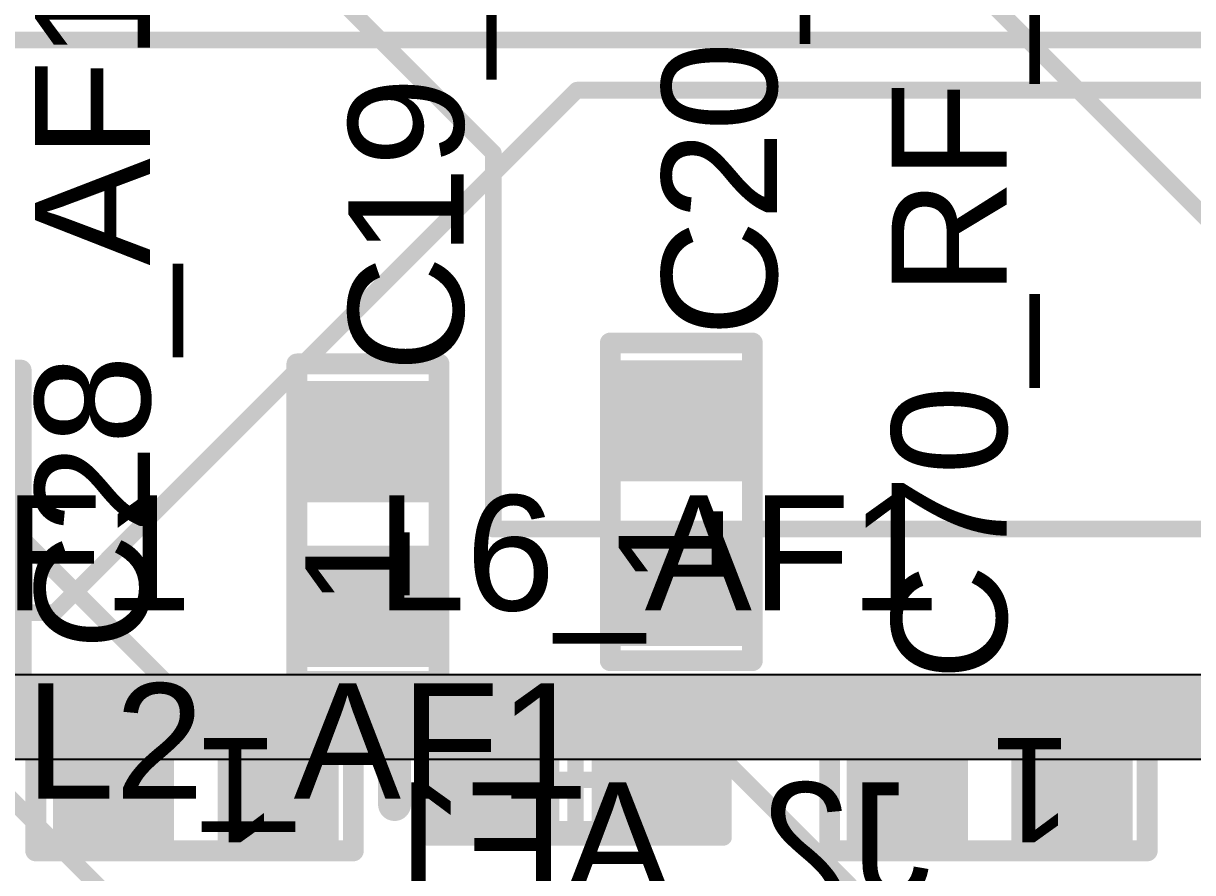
# Model space of a CAD drawing. Header units: inches. Extents: x -1.3 to 11.9, y -6.8 to 4.2.
# Drawn here: x 0.4275 to 0.7074, y 2.5128 to 2.716 of the extents above; entities that cross this region are included whole.
import ezdxf

# ---------------------------------------------------------------- set-up
doc = ezdxf.new("R2010")
doc.units = ezdxf.units.IN
doc.header["$MEASUREMENT"] = 0
for name, color, linetype in [('05_SIG2', 156, 'Continuous'), ('07_SIG3', 216, 'Continuous'), ('10_PWR2', 136, 'Continuous'), ('ASSY_DWG_INFO', 56, 'Continuous'), ('Bottom Overlay', 54, 'Continuous'), ('FAB', 56, 'Continuous'), ('Mechanical 13', 56, 'Continuous'), ('POT_INFO', 56, 'Continuous'), ('TOP', 1, 'Continuous'), ('Top Overlay', 2, 'Continuous'), ('Top Paste', 8, 'Continuous'), ('Top Solder', 216, 'Continuous')]:
    doc.layers.add(name, color=color, linetype=linetype)
doc.styles.add('Arial', font='', dxfattribs={"height": 0.2})
doc.styles.get('Arial').set_extended_font_data('Arial')

# ---------------------------------------------------------------- blocks, each defined once
blk = doc.blocks.new('C0402_170')
at = {"layer": 'TOP'}
for points in [[(-0.031, -0.0125), (-0.031, 0.0125), (-0.006, 0.0125), (-0.006, -0.0125)], [(0.0084, -0.0125), (0.0084, 0.0125), (0.0334, 0.0125), (0.0334, -0.0125)]]:
    blk.add_hatch(color=1, dxfattribs=at).paths.add_polyline_path(points)
at = {"layer": 'Top Paste'}
for points in [[(-0.031, -0.0125), (-0.031, 0.0125), (-0.006, 0.0125), (-0.006, -0.0125)], [(0.0084, -0.0125), (0.0084, 0.0125), (0.0334, 0.0125), (0.0334, -0.0125)]]:
    blk.add_hatch(color=8, dxfattribs=at).paths.add_polyline_path(points)
at = {"layer": 'Top Solder'}
for points in [[(-0.033, -0.0145), (-0.033, 0.0145), (-0.004, 0.0145), (-0.004, -0.0145)], [(0.0064, -0.0145), (0.0064, 0.0145), (0.0354, 0.0145), (0.0354, -0.0145)]]:
    blk.add_hatch(color=216, dxfattribs=at).paths.add_polyline_path(points)
at = {"layer": 'ASSY_DWG_INFO'}
for points in [[(-0.0365, 0.017, 0.005, 0.005, 0), (-0.0365, -0.017, 0.005, 0.005, 0)], [(0.0395, 0.017, 0.005, 0.005, 0), (-0.0365, 0.017, 0.005, 0.005, 0)], [(0.0395, 0.017, 0.005, 0.005, 0), (0.0395, -0.017, 0.005, 0.005, 0)], [(0.0395, -0.017, 0.005, 0.005, 0), (-0.0365, -0.017, 0.005, 0.005, 0)]]:
    blk.add_lwpolyline(points, format="xyseb", dxfattribs=at)
for points in [[(-0.03775, 0.017, 0.0025, 0.0025, 1), (-0.03525, 0.017, 0.0025, 0.0025, 1)], [(-0.03775, 0.017, 0.0025, 0.0025, 1), (-0.03525, 0.017, 0.0025, 0.0025, 1)], [(0.03825, 0.017, 0.0025, 0.0025, 1), (0.04075, 0.017, 0.0025, 0.0025, 1)], [(0.03825, 0.017, 0.0025, 0.0025, 1), (0.04075, 0.017, 0.0025, 0.0025, 1)], [(-0.03775, -0.017, 0.0025, 0.0025, 1), (-0.03525, -0.017, 0.0025, 0.0025, 1)], [(-0.03775, -0.017, 0.0025, 0.0025, 1), (-0.03525, -0.017, 0.0025, 0.0025, 1)], [(0.03825, -0.017, 0.0025, 0.0025, 1), (0.04075, -0.017, 0.0025, 0.0025, 1)], [(0.03825, -0.017, 0.0025, 0.0025, 1), (0.04075, -0.017, 0.0025, 0.0025, 1)]]:
    blk.add_lwpolyline(points, format="xyseb", close=True, dxfattribs=at)
at = {"layer": 'Top Overlay'}
for points in [[(0.0365, 0.017, 0.005, 0.005, 0), (-0.0365, 0.017, 0.005, 0.005, 0)], [(-0.0365, 0.017, 0.005, 0.005, 0), (-0.0365, -0.017, 0.005, 0.005, 0)], [(0.0395, 0.017, 0.005, 0.005, 0), (0.0365, 0.017, 0.005, 0.005, 0)], [(0.0395, 0.017, 0.005, 0.005, 0), (0.0395, -0.017, 0.005, 0.005, 0)], [(0.0395, -0.017, 0.005, 0.005, 0), (-0.0365, -0.017, 0.005, 0.005, 0)]]:
    blk.add_lwpolyline(points, format="xyseb", dxfattribs=at)
for points in [[(-0.03775, 0.017, 0.0025, 0.0025, 1), (-0.03525, 0.017, 0.0025, 0.0025, 1)], [(-0.03775, 0.017, 0.0025, 0.0025, 1), (-0.03525, 0.017, 0.0025, 0.0025, 1)], [(0.03525, 0.017, 0.0025, 0.0025, 1), (0.03775, 0.017, 0.0025, 0.0025, 1)], [(0.03525, 0.017, 0.0025, 0.0025, 1), (0.03775, 0.017, 0.0025, 0.0025, 1)], [(0.03825, 0.017, 0.0025, 0.0025, 1), (0.04075, 0.017, 0.0025, 0.0025, 1)], [(0.03825, 0.017, 0.0025, 0.0025, 1), (0.04075, 0.017, 0.0025, 0.0025, 1)], [(-0.03775, -0.017, 0.0025, 0.0025, 1), (-0.03525, -0.017, 0.0025, 0.0025, 1)], [(-0.03775, -0.017, 0.0025, 0.0025, 1), (-0.03525, -0.017, 0.0025, 0.0025, 1)], [(0.03825, -0.017, 0.0025, 0.0025, 1), (0.04075, -0.017, 0.0025, 0.0025, 1)], [(0.03825, -0.017, 0.0025, 0.0025, 1), (0.04075, -0.017, 0.0025, 0.0025, 1)]]:
    blk.add_lwpolyline(points, format="xyseb", close=True, dxfattribs=at)
at = {"layer": 'FAB', "style": 'Arial'}
blk.add_text('1', height=0.025, dxfattribs=at).set_placement((-0.0185, -0.01))
blk = doc.blocks.new('C0402_249')
at = {"layer": 'TOP'}
for points in [[(-0.031, -0.0125), (-0.031, 0.0125), (-0.006, 0.0125), (-0.006, -0.0125)], [(0.0084, -0.0125), (0.0084, 0.0125), (0.0334, 0.0125), (0.0334, -0.0125)]]:
    blk.add_hatch(color=1, dxfattribs=at).paths.add_polyline_path(points)
at = {"layer": 'Top Paste'}
for points in [[(-0.031, -0.0125), (-0.031, 0.0125), (-0.006, 0.0125), (-0.006, -0.0125)], [(0.0084, -0.0125), (0.0084, 0.0125), (0.0334, 0.0125), (0.0334, -0.0125)]]:
    blk.add_hatch(color=8, dxfattribs=at).paths.add_polyline_path(points)
at = {"layer": 'Top Solder'}
for points in [[(-0.033, -0.0145), (-0.033, 0.0145), (-0.004, 0.0145), (-0.004, -0.0145)], [(0.0064, -0.0145), (0.0064, 0.0145), (0.0354, 0.0145), (0.0354, -0.0145)]]:
    blk.add_hatch(color=216, dxfattribs=at).paths.add_polyline_path(points)
at = {"layer": 'ASSY_DWG_INFO'}
for points in [[(-0.0365, 0.017, 0.005, 0.005, 0), (-0.0365, -0.017, 0.005, 0.005, 0)], [(0.0395, 0.017, 0.005, 0.005, 0), (-0.0365, 0.017, 0.005, 0.005, 0)], [(0.0395, 0.017, 0.005, 0.005, 0), (0.0395, -0.017, 0.005, 0.005, 0)], [(0.0395, -0.017, 0.005, 0.005, 0), (-0.0365, -0.017, 0.005, 0.005, 0)]]:
    blk.add_lwpolyline(points, format="xyseb", dxfattribs=at)
for points in [[(-0.03775, 0.017, 0.0025, 0.0025, 1), (-0.03525, 0.017, 0.0025, 0.0025, 1)], [(-0.03775, 0.017, 0.0025, 0.0025, 1), (-0.03525, 0.017, 0.0025, 0.0025, 1)], [(0.03825, 0.017, 0.0025, 0.0025, 1), (0.04075, 0.017, 0.0025, 0.0025, 1)], [(0.03825, 0.017, 0.0025, 0.0025, 1), (0.04075, 0.017, 0.0025, 0.0025, 1)], [(-0.03775, -0.017, 0.0025, 0.0025, 1), (-0.03525, -0.017, 0.0025, 0.0025, 1)], [(-0.03775, -0.017, 0.0025, 0.0025, 1), (-0.03525, -0.017, 0.0025, 0.0025, 1)], [(0.03825, -0.017, 0.0025, 0.0025, 1), (0.04075, -0.017, 0.0025, 0.0025, 1)], [(0.03825, -0.017, 0.0025, 0.0025, 1), (0.04075, -0.017, 0.0025, 0.0025, 1)]]:
    blk.add_lwpolyline(points, format="xyseb", close=True, dxfattribs=at)
at = {"layer": 'Top Overlay'}
for points in [[(0.0365, 0.017, 0.005, 0.005, 0), (-0.0365, 0.017, 0.005, 0.005, 0)], [(-0.0365, 0.017, 0.005, 0.005, 0), (-0.0365, -0.017, 0.005, 0.005, 0)], [(0.0395, 0.017, 0.005, 0.005, 0), (0.0365, 0.017, 0.005, 0.005, 0)], [(0.0395, 0.017, 0.005, 0.005, 0), (0.0395, -0.017, 0.005, 0.005, 0)], [(0.0395, -0.017, 0.005, 0.005, 0), (-0.0365, -0.017, 0.005, 0.005, 0)]]:
    blk.add_lwpolyline(points, format="xyseb", dxfattribs=at)
for points in [[(-0.03775, 0.017, 0.0025, 0.0025, 1), (-0.03525, 0.017, 0.0025, 0.0025, 1)], [(-0.03775, 0.017, 0.0025, 0.0025, 1), (-0.03525, 0.017, 0.0025, 0.0025, 1)], [(0.03525, 0.017, 0.0025, 0.0025, 1), (0.03775, 0.017, 0.0025, 0.0025, 1)], [(0.03525, 0.017, 0.0025, 0.0025, 1), (0.03775, 0.017, 0.0025, 0.0025, 1)], [(0.03825, 0.017, 0.0025, 0.0025, 1), (0.04075, 0.017, 0.0025, 0.0025, 1)], [(0.03825, 0.017, 0.0025, 0.0025, 1), (0.04075, 0.017, 0.0025, 0.0025, 1)], [(-0.03775, -0.017, 0.0025, 0.0025, 1), (-0.03525, -0.017, 0.0025, 0.0025, 1)], [(-0.03775, -0.017, 0.0025, 0.0025, 1), (-0.03525, -0.017, 0.0025, 0.0025, 1)], [(0.03825, -0.017, 0.0025, 0.0025, 1), (0.04075, -0.017, 0.0025, 0.0025, 1)], [(0.03825, -0.017, 0.0025, 0.0025, 1), (0.04075, -0.017, 0.0025, 0.0025, 1)]]:
    blk.add_lwpolyline(points, format="xyseb", close=True, dxfattribs=at)
at = {"layer": 'FAB', "style": 'Arial'}
blk.add_text('1', height=0.025, dxfattribs=at).set_placement((-0.0185, -0.01))
blk = doc.blocks.new('C0402_265')
at = {"layer": 'TOP'}
for points in [[(-0.031, -0.0125), (-0.031, 0.0125), (-0.006, 0.0125), (-0.006, -0.0125)], [(0.0084, -0.0125), (0.0084, 0.0125), (0.0334, 0.0125), (0.0334, -0.0125)]]:
    blk.add_hatch(color=1, dxfattribs=at).paths.add_polyline_path(points)
at = {"layer": 'Top Paste'}
for points in [[(-0.031, -0.0125), (-0.031, 0.0125), (-0.006, 0.0125), (-0.006, -0.0125)], [(0.0084, -0.0125), (0.0084, 0.0125), (0.0334, 0.0125), (0.0334, -0.0125)]]:
    blk.add_hatch(color=8, dxfattribs=at).paths.add_polyline_path(points)
at = {"layer": 'Top Solder'}
for points in [[(-0.033, -0.0145), (-0.033, 0.0145), (-0.004, 0.0145), (-0.004, -0.0145)], [(0.0064, -0.0145), (0.0064, 0.0145), (0.0354, 0.0145), (0.0354, -0.0145)]]:
    blk.add_hatch(color=216, dxfattribs=at).paths.add_polyline_path(points)
at = {"layer": 'ASSY_DWG_INFO'}
for points in [[(-0.0365, 0.017, 0.005, 0.005, 0), (-0.0365, -0.017, 0.005, 0.005, 0)], [(-0.0365, 0.017, 0.005, 0.005, 0), (0.0395, 0.017, 0.005, 0.005, 0)], [(0.0395, 0.017, 0.005, 0.005, 0), (0.0395, -0.017, 0.005, 0.005, 0)], [(-0.0365, -0.017, 0.005, 0.005, 0), (0.0395, -0.017, 0.005, 0.005, 0)]]:
    blk.add_lwpolyline(points, format="xyseb", dxfattribs=at)
for points in [[(-0.03775, 0.017, 0.0025, 0.0025, 1), (-0.03525, 0.017, 0.0025, 0.0025, 1)], [(-0.03775, 0.017, 0.0025, 0.0025, 1), (-0.03525, 0.017, 0.0025, 0.0025, 1)], [(0.03825, 0.017, 0.0025, 0.0025, 1), (0.04075, 0.017, 0.0025, 0.0025, 1)], [(0.03825, 0.017, 0.0025, 0.0025, 1), (0.04075, 0.017, 0.0025, 0.0025, 1)], [(-0.03775, -0.017, 0.0025, 0.0025, 1), (-0.03525, -0.017, 0.0025, 0.0025, 1)], [(-0.03775, -0.017, 0.0025, 0.0025, 1), (-0.03525, -0.017, 0.0025, 0.0025, 1)], [(0.03825, -0.017, 0.0025, 0.0025, 1), (0.04075, -0.017, 0.0025, 0.0025, 1)], [(0.03825, -0.017, 0.0025, 0.0025, 1), (0.04075, -0.017, 0.0025, 0.0025, 1)]]:
    blk.add_lwpolyline(points, format="xyseb", close=True, dxfattribs=at)
at = {"layer": 'Top Overlay'}
for points in [[(-0.0365, 0.017, 0.005, 0.005, 0), (0.0365, 0.017, 0.005, 0.005, 0)], [(-0.0365, 0.017, 0.005, 0.005, 0), (-0.0365, -0.017, 0.005, 0.005, 0)], [(0.0365, 0.017, 0.005, 0.005, 0), (0.0395, 0.017, 0.005, 0.005, 0)], [(0.0395, 0.017, 0.005, 0.005, 0), (0.0395, -0.017, 0.005, 0.005, 0)], [(-0.0365, -0.017, 0.005, 0.005, 0), (0.0395, -0.017, 0.005, 0.005, 0)]]:
    blk.add_lwpolyline(points, format="xyseb", dxfattribs=at)
for points in [[(-0.03775, 0.017, 0.0025, 0.0025, 1), (-0.03525, 0.017, 0.0025, 0.0025, 1)], [(-0.03775, 0.017, 0.0025, 0.0025, 1), (-0.03525, 0.017, 0.0025, 0.0025, 1)], [(0.03525, 0.017, 0.0025, 0.0025, 1), (0.03775, 0.017, 0.0025, 0.0025, 1)], [(0.03525, 0.017, 0.0025, 0.0025, 1), (0.03775, 0.017, 0.0025, 0.0025, 1)], [(0.03825, 0.017, 0.0025, 0.0025, 1), (0.04075, 0.017, 0.0025, 0.0025, 1)], [(0.03825, 0.017, 0.0025, 0.0025, 1), (0.04075, 0.017, 0.0025, 0.0025, 1)], [(-0.03775, -0.017, 0.0025, 0.0025, 1), (-0.03525, -0.017, 0.0025, 0.0025, 1)], [(-0.03775, -0.017, 0.0025, 0.0025, 1), (-0.03525, -0.017, 0.0025, 0.0025, 1)], [(0.03825, -0.017, 0.0025, 0.0025, 1), (0.04075, -0.017, 0.0025, 0.0025, 1)], [(0.03825, -0.017, 0.0025, 0.0025, 1), (0.04075, -0.017, 0.0025, 0.0025, 1)]]:
    blk.add_lwpolyline(points, format="xyseb", close=True, dxfattribs=at)
at = {"layer": 'FAB', "style": 'Arial'}
blk.add_text('1', height=0.025, dxfattribs=at).set_placement((-0.0185, -0.01))
blk = doc.blocks.new('C0402_267')
at = {"layer": 'TOP'}
for points in [[(-0.031, -0.0125), (-0.031, 0.0125), (-0.006, 0.0125), (-0.006, -0.0125)], [(0.0084, -0.0125), (0.0084, 0.0125), (0.0334, 0.0125), (0.0334, -0.0125)]]:
    blk.add_hatch(color=1, dxfattribs=at).paths.add_polyline_path(points)
at = {"layer": 'Top Paste'}
for points in [[(-0.031, -0.0125), (-0.031, 0.0125), (-0.006, 0.0125), (-0.006, -0.0125)], [(0.0084, -0.0125), (0.0084, 0.0125), (0.0334, 0.0125), (0.0334, -0.0125)]]:
    blk.add_hatch(color=8, dxfattribs=at).paths.add_polyline_path(points)
at = {"layer": 'Top Solder'}
for points in [[(-0.033, -0.0145), (-0.033, 0.0145), (-0.004, 0.0145), (-0.004, -0.0145)], [(0.0064, -0.0145), (0.0064, 0.0145), (0.0354, 0.0145), (0.0354, -0.0145)]]:
    blk.add_hatch(color=216, dxfattribs=at).paths.add_polyline_path(points)
at = {"layer": 'ASSY_DWG_INFO'}
for points in [[(-0.0365, 0.017, 0.005, 0.005, 0), (-0.0365, -0.017, 0.005, 0.005, 0)], [(-0.0365, 0.017, 0.005, 0.005, 0), (0.0395, 0.017, 0.005, 0.005, 0)], [(0.0395, 0.017, 0.005, 0.005, 0), (0.0395, -0.017, 0.005, 0.005, 0)], [(-0.0365, -0.017, 0.005, 0.005, 0), (0.0395, -0.017, 0.005, 0.005, 0)]]:
    blk.add_lwpolyline(points, format="xyseb", dxfattribs=at)
for points in [[(-0.03775, 0.017, 0.0025, 0.0025, 1), (-0.03525, 0.017, 0.0025, 0.0025, 1)], [(-0.03775, 0.017, 0.0025, 0.0025, 1), (-0.03525, 0.017, 0.0025, 0.0025, 1)], [(0.03825, 0.017, 0.0025, 0.0025, 1), (0.04075, 0.017, 0.0025, 0.0025, 1)], [(0.03825, 0.017, 0.0025, 0.0025, 1), (0.04075, 0.017, 0.0025, 0.0025, 1)], [(-0.03775, -0.017, 0.0025, 0.0025, 1), (-0.03525, -0.017, 0.0025, 0.0025, 1)], [(-0.03775, -0.017, 0.0025, 0.0025, 1), (-0.03525, -0.017, 0.0025, 0.0025, 1)], [(0.03825, -0.017, 0.0025, 0.0025, 1), (0.04075, -0.017, 0.0025, 0.0025, 1)], [(0.03825, -0.017, 0.0025, 0.0025, 1), (0.04075, -0.017, 0.0025, 0.0025, 1)]]:
    blk.add_lwpolyline(points, format="xyseb", close=True, dxfattribs=at)
at = {"layer": 'Top Overlay'}
for points in [[(-0.0365, 0.017, 0.005, 0.005, 0), (0.0365, 0.017, 0.005, 0.005, 0)], [(-0.0365, 0.017, 0.005, 0.005, 0), (-0.0365, -0.017, 0.005, 0.005, 0)], [(0.0365, 0.017, 0.005, 0.005, 0), (0.0395, 0.017, 0.005, 0.005, 0)], [(0.0395, 0.017, 0.005, 0.005, 0), (0.0395, -0.017, 0.005, 0.005, 0)], [(-0.0365, -0.017, 0.005, 0.005, 0), (0.0395, -0.017, 0.005, 0.005, 0)]]:
    blk.add_lwpolyline(points, format="xyseb", dxfattribs=at)
for points in [[(-0.03775, 0.017, 0.0025, 0.0025, 1), (-0.03525, 0.017, 0.0025, 0.0025, 1)], [(-0.03775, 0.017, 0.0025, 0.0025, 1), (-0.03525, 0.017, 0.0025, 0.0025, 1)], [(0.03525, 0.017, 0.0025, 0.0025, 1), (0.03775, 0.017, 0.0025, 0.0025, 1)], [(0.03525, 0.017, 0.0025, 0.0025, 1), (0.03775, 0.017, 0.0025, 0.0025, 1)], [(0.03825, 0.017, 0.0025, 0.0025, 1), (0.04075, 0.017, 0.0025, 0.0025, 1)], [(0.03825, 0.017, 0.0025, 0.0025, 1), (0.04075, 0.017, 0.0025, 0.0025, 1)], [(-0.03775, -0.017, 0.0025, 0.0025, 1), (-0.03525, -0.017, 0.0025, 0.0025, 1)], [(-0.03775, -0.017, 0.0025, 0.0025, 1), (-0.03525, -0.017, 0.0025, 0.0025, 1)], [(0.03825, -0.017, 0.0025, 0.0025, 1), (0.04075, -0.017, 0.0025, 0.0025, 1)], [(0.03825, -0.017, 0.0025, 0.0025, 1), (0.04075, -0.017, 0.0025, 0.0025, 1)]]:
    blk.add_lwpolyline(points, format="xyseb", close=True, dxfattribs=at)
at = {"layer": 'FAB', "style": 'Arial'}
blk.add_text('1', height=0.025, dxfattribs=at).set_placement((-0.0185, -0.01))
blk = doc.blocks.new('C0402_269')
at = {"layer": 'TOP'}
for points in [[(-0.031, -0.0125), (-0.031, 0.0125), (-0.006, 0.0125), (-0.006, -0.0125)], [(0.0084, -0.0125), (0.0084, 0.0125), (0.0334, 0.0125), (0.0334, -0.0125)]]:
    blk.add_hatch(color=1, dxfattribs=at).paths.add_polyline_path(points)
at = {"layer": 'Top Paste'}
for points in [[(-0.031, -0.0125), (-0.031, 0.0125), (-0.006, 0.0125), (-0.006, -0.0125)], [(0.0084, -0.0125), (0.0084, 0.0125), (0.0334, 0.0125), (0.0334, -0.0125)]]:
    blk.add_hatch(color=8, dxfattribs=at).paths.add_polyline_path(points)
at = {"layer": 'Top Solder'}
for points in [[(-0.033, -0.0145), (-0.033, 0.0145), (-0.004, 0.0145), (-0.004, -0.0145)], [(0.0064, -0.0145), (0.0064, 0.0145), (0.0354, 0.0145), (0.0354, -0.0145)]]:
    blk.add_hatch(color=216, dxfattribs=at).paths.add_polyline_path(points)
at = {"layer": 'ASSY_DWG_INFO'}
for points in [[(-0.0365, 0.017, 0.005, 0.005, 0), (-0.0365, -0.017, 0.005, 0.005, 0)], [(-0.0365, 0.017, 0.005, 0.005, 0), (0.0395, 0.017, 0.005, 0.005, 0)], [(0.0395, 0.017, 0.005, 0.005, 0), (0.0395, -0.017, 0.005, 0.005, 0)], [(-0.0365, -0.017, 0.005, 0.005, 0), (0.0395, -0.017, 0.005, 0.005, 0)]]:
    blk.add_lwpolyline(points, format="xyseb", dxfattribs=at)
for points in [[(-0.03775, 0.017, 0.0025, 0.0025, 1), (-0.03525, 0.017, 0.0025, 0.0025, 1)], [(-0.03775, 0.017, 0.0025, 0.0025, 1), (-0.03525, 0.017, 0.0025, 0.0025, 1)], [(0.03825, 0.017, 0.0025, 0.0025, 1), (0.04075, 0.017, 0.0025, 0.0025, 1)], [(0.03825, 0.017, 0.0025, 0.0025, 1), (0.04075, 0.017, 0.0025, 0.0025, 1)], [(-0.03775, -0.017, 0.0025, 0.0025, 1), (-0.03525, -0.017, 0.0025, 0.0025, 1)], [(-0.03775, -0.017, 0.0025, 0.0025, 1), (-0.03525, -0.017, 0.0025, 0.0025, 1)], [(0.03825, -0.017, 0.0025, 0.0025, 1), (0.04075, -0.017, 0.0025, 0.0025, 1)], [(0.03825, -0.017, 0.0025, 0.0025, 1), (0.04075, -0.017, 0.0025, 0.0025, 1)]]:
    blk.add_lwpolyline(points, format="xyseb", close=True, dxfattribs=at)
at = {"layer": 'Top Overlay'}
for points in [[(-0.0365, 0.017, 0.005, 0.005, 0), (0.0365, 0.017, 0.005, 0.005, 0)], [(-0.0365, 0.017, 0.005, 0.005, 0), (-0.0365, -0.017, 0.005, 0.005, 0)], [(0.0365, 0.017, 0.005, 0.005, 0), (0.0395, 0.017, 0.005, 0.005, 0)], [(0.0395, 0.017, 0.005, 0.005, 0), (0.0395, -0.017, 0.005, 0.005, 0)], [(-0.0365, -0.017, 0.005, 0.005, 0), (0.0395, -0.017, 0.005, 0.005, 0)]]:
    blk.add_lwpolyline(points, format="xyseb", dxfattribs=at)
for points in [[(-0.03775, 0.017, 0.0025, 0.0025, 1), (-0.03525, 0.017, 0.0025, 0.0025, 1)], [(-0.03775, 0.017, 0.0025, 0.0025, 1), (-0.03525, 0.017, 0.0025, 0.0025, 1)], [(0.03525, 0.017, 0.0025, 0.0025, 1), (0.03775, 0.017, 0.0025, 0.0025, 1)], [(0.03525, 0.017, 0.0025, 0.0025, 1), (0.03775, 0.017, 0.0025, 0.0025, 1)], [(0.03825, 0.017, 0.0025, 0.0025, 1), (0.04075, 0.017, 0.0025, 0.0025, 1)], [(0.03825, 0.017, 0.0025, 0.0025, 1), (0.04075, 0.017, 0.0025, 0.0025, 1)], [(-0.03775, -0.017, 0.0025, 0.0025, 1), (-0.03525, -0.017, 0.0025, 0.0025, 1)], [(-0.03775, -0.017, 0.0025, 0.0025, 1), (-0.03525, -0.017, 0.0025, 0.0025, 1)], [(0.03825, -0.017, 0.0025, 0.0025, 1), (0.04075, -0.017, 0.0025, 0.0025, 1)], [(0.03825, -0.017, 0.0025, 0.0025, 1), (0.04075, -0.017, 0.0025, 0.0025, 1)]]:
    blk.add_lwpolyline(points, format="xyseb", close=True, dxfattribs=at)
at = {"layer": 'FAB', "style": 'Arial'}
blk.add_text('1', height=0.025, dxfattribs=at).set_placement((-0.0185, -0.01))
blk = doc.blocks.new('0402_A_375')
at = {"layer": 'TOP'}
for points in [[(-0.0315, -0.00984), (-0.0315, 0.00984), (-0.00787, 0.00984), (-0.00787, -0.00984)], [(0.00787, -0.00984), (0.00787, 0.00984), (0.0315, 0.00984), (0.0315, -0.00984)]]:
    blk.add_hatch(color=1, dxfattribs=at).paths.add_polyline_path(points)
at = {"layer": 'Top Paste'}
for points in [[(-0.0315, -0.00984), (-0.0315, 0.00984), (-0.00787, 0.00984), (-0.00787, -0.00984)], [(0.00787, -0.00984), (0.00787, 0.00984), (0.0315, 0.00984), (0.0315, -0.00984)]]:
    blk.add_hatch(color=8, dxfattribs=at).paths.add_polyline_path(points)
at = {"layer": 'Top Solder'}
for points in [[(-0.0355, -0.01384), (-0.0355, 0.01384), (-0.00387, 0.01384), (-0.00387, -0.01384)], [(0.00387, -0.01384), (0.00387, 0.01384), (0.0355, 0.01384), (0.0355, -0.01384)]]:
    blk.add_hatch(color=216, dxfattribs=at).paths.add_polyline_path(points)
at = {"layer": 'Mechanical 13'}
for points in [[(-0.02165, 0.01181, 0.00394, 0.00394, 0), (0.02165, 0.01181, 0.00394, 0.00394, 0)], [(-0.02165, -0.01181, 0.00394, 0.00394, 0), (-0.02165, 0.01181, 0.00394, 0.00394, 0)], [(0.02165, -0.01181, 0.00394, 0.00394, 0), (0.02165, 0.01181, 0.00394, 0.00394, 0)], [(-0.02165, -0.01181, 0.00394, 0.00394, 0), (0.02165, -0.01181, 0.00394, 0.00394, 0)]]:
    blk.add_lwpolyline(points, format="xyseb", dxfattribs=at)
for points in [[(-0.02264, 0.01181, 0.00197, 0.00197, 1), (-0.02067, 0.01181, 0.00197, 0.00197, 1)], [(-0.02264, 0.01181, 0.00197, 0.00197, 1), (-0.02067, 0.01181, 0.00197, 0.00197, 1)], [(0.02067, 0.01181, 0.00197, 0.00197, 1), (0.02264, 0.01181, 0.00197, 0.00197, 1)], [(0.02067, 0.01181, 0.00197, 0.00197, 1), (0.02264, 0.01181, 0.00197, 0.00197, 1)], [(-0.02264, -0.01181, 0.00197, 0.00197, 1), (-0.02067, -0.01181, 0.00197, 0.00197, 1)], [(-0.02264, -0.01181, 0.00197, 0.00197, 1), (-0.02067, -0.01181, 0.00197, 0.00197, 1)], [(0.02067, -0.01181, 0.00197, 0.00197, 1), (0.02264, -0.01181, 0.00197, 0.00197, 1)], [(0.02067, -0.01181, 0.00197, 0.00197, 1), (0.02264, -0.01181, 0.00197, 0.00197, 1)]]:
    blk.add_lwpolyline(points, format="xyseb", close=True, dxfattribs=at)
at = {"layer": 'POT_INFO'}
for points in [[(-0.03543, 0.01378, 0.00394, 0.00394, 0), (0.03543, 0.01378, 0.00394, 0.00394, 0)], [(-0.03543, -0.01378, 0.00394, 0.00394, 0), (-0.03543, 0.01378, 0.00394, 0.00394, 0)], [(0.03543, -0.01378, 0.00394, 0.00394, 0), (0.03543, 0.01378, 0.00394, 0.00394, 0)], [(0, -0.01181, 0.00394, 0.00394, 0), (0, 0.01181, 0.00394, 0.00394, 0)], [(-0.01181, 0, 0.00394, 0.00394, 0), (0.01181, 0, 0.00394, 0.00394, 0)], [(-0.03543, -0.01378, 0.00394, 0.00394, 0), (0.03543, -0.01378, 0.00394, 0.00394, 0)]]:
    blk.add_lwpolyline(points, format="xyseb", dxfattribs=at)
for points in [[(-0.03642, 0.01378, 0.00197, 0.00197, 1), (-0.03445, 0.01378, 0.00197, 0.00197, 1)], [(-0.03642, 0.01378, 0.00197, 0.00197, 1), (-0.03445, 0.01378, 0.00197, 0.00197, 1)], [(0.03445, 0.01378, 0.00197, 0.00197, 1), (0.03642, 0.01378, 0.00197, 0.00197, 1)], [(0.03445, 0.01378, 0.00197, 0.00197, 1), (0.03642, 0.01378, 0.00197, 0.00197, 1)], [(-0.00098, 0.01181, 0.00197, 0.00197, 1), (0.00098, 0.01181, 0.00197, 0.00197, 1)], [(-0.0128, 0, 0.00197, 0.00197, 1), (-0.01083, 0, 0.00197, 0.00197, 1)], [(0.01083, 0, 0.00197, 0.00197, 1), (0.0128, 0, 0.00197, 0.00197, 1)], [(-0.00098, -0.01181, 0.00197, 0.00197, 1), (0.00098, -0.01181, 0.00197, 0.00197, 1)], [(-0.03642, -0.01378, 0.00197, 0.00197, 1), (-0.03445, -0.01378, 0.00197, 0.00197, 1)], [(-0.03642, -0.01378, 0.00197, 0.00197, 1), (-0.03445, -0.01378, 0.00197, 0.00197, 1)], [(0.03445, -0.01378, 0.00197, 0.00197, 1), (0.03642, -0.01378, 0.00197, 0.00197, 1)], [(0.03445, -0.01378, 0.00197, 0.00197, 1), (0.03642, -0.01378, 0.00197, 0.00197, 1)]]:
    blk.add_lwpolyline(points, format="xyseb", close=True, dxfattribs=at)
at = {"layer": 'Top Overlay'}
blk.add_lwpolyline([(-0.04331, -0.00591, 0.00787, 0.00787, 0), (-0.04331, 0.00591, 0.00787, 0.00787, 0)], format="xyseb", dxfattribs=at)
for points in [[(-0.04528, 0.00591, 0.00394, 0.00394, 1), (-0.04134, 0.00591, 0.00394, 0.00394, 1)], [(-0.04528, -0.00591, 0.00394, 0.00394, 1), (-0.04134, -0.00591, 0.00394, 0.00394, 1)]]:
    blk.add_lwpolyline(points, format="xyseb", close=True, dxfattribs=at)

msp = doc.modelspace()

# ---------------------------------------------------------------- linework, layer by layer
at = {"layer": '05_SIG2'}
for points in [[(0.397, 2.712, 0.004, 0.004, 0), (1.51594, 2.712, 0.004, 0.004, 0)], [(0.435, 2.575, 0.004, 0.004, 0), (0.56, 2.7, 0.004, 0.004, 0)], [(0.56, 2.7, 0.004, 0.004, 0), (2.055, 2.7, 0.004, 0.004, 0)], [(0.54, 2.595, 0.004, 0.004, 0), (0.94, 2.595, 0.004, 0.004, 0)], [(0.30172, 2.575, 0.004, 0.004, 0), (0.435, 2.575, 0.004, 0.004, 0)]]:
    msp.add_lwpolyline(points, format="xyseb", dxfattribs=at)
for points in [[(0.559, 2.7, 0.002, 0.002, 1), (0.561, 2.7, 0.002, 0.002, 1)], [(0.559, 2.7, 0.002, 0.002, 1), (0.561, 2.7, 0.002, 0.002, 1)], [(0.539, 2.595, 0.002, 0.002, 1), (0.541, 2.595, 0.002, 0.002, 1)], [(0.434, 2.575, 0.002, 0.002, 1), (0.436, 2.575, 0.002, 0.002, 1)], [(0.434, 2.575, 0.002, 0.002, 1), (0.436, 2.575, 0.002, 0.002, 1)]]:
    msp.add_lwpolyline(points, format="xyseb", close=True, dxfattribs=at)
at = {"layer": '07_SIG3'}
for points in [[(0.345, 2.88, 0.004, 0.004, 0), (0.54, 2.685, 0.004, 0.004, 0)], [(0.53, 2.85, 0.004, 0.004, 0), (0.855, 2.525, 0.004, 0.004, 0)], [(0.54, 2.595, 0.004, 0.004, 0), (0.54, 2.685, 0.004, 0.004, 0)], [(0.365, 2.655, 0.004, 0.004, 0), (0.465, 2.555, 0.004, 0.004, 0)], [(0.465, 2.555, 0.004, 0.004, 0), (0.58, 2.555, 0.004, 0.004, 0)], [(0.58, 2.555, 0.004, 0.004, 0), (0.705, 2.43, 0.004, 0.004, 0)], [(0.415, 2.54, 0.004, 0.004, 0), (0.595, 2.36, 0.004, 0.004, 0)]]:
    msp.add_lwpolyline(points, format="xyseb", dxfattribs=at)
for points in [[(0.539, 2.685, 0.002, 0.002, 1), (0.541, 2.685, 0.002, 0.002, 1)], [(0.539, 2.685, 0.002, 0.002, 1), (0.541, 2.685, 0.002, 0.002, 1)], [(0.539, 2.595, 0.002, 0.002, 1), (0.541, 2.595, 0.002, 0.002, 1)], [(0.464, 2.555, 0.002, 0.002, 1), (0.466, 2.555, 0.002, 0.002, 1)], [(0.464, 2.555, 0.002, 0.002, 1), (0.466, 2.555, 0.002, 0.002, 1)], [(0.579, 2.555, 0.002, 0.002, 1), (0.581, 2.555, 0.002, 0.002, 1)], [(0.579, 2.555, 0.002, 0.002, 1), (0.581, 2.555, 0.002, 0.002, 1)]]:
    msp.add_lwpolyline(points, format="xyseb", close=True, dxfattribs=at)
at = {"layer": '10_PWR2'}
for p, q in [((1.075, 2.56009), (-0.001, 2.56009)), ((0.00909, 2.53991), (1.075, 2.53991))]:
    msp.add_line(p, q, dxfattribs=at)
msp.add_lwpolyline([(-0.001, 2.55, 0.02, 0.02, 0), (1.075, 2.55, 0.02, 0.02, 0)], format="xyseb", dxfattribs=at)

# ---------------------------------------------------------------- block references
for name, p, rotation in [('C0402_265', (0.585, 2.6), 90), ('C0402_267', (0.51, 2.595), 90), ('C0402_269', (0.41, 2.5935), 90), ('C0402_249', (0.47, 2.535), 180), ('C0402_170', (0.66, 2.535), 180)]:
    msp.add_blockref(name, p, dxfattribs=dict(rotation=rotation))
msp.add_blockref('0402_A_375', (0.55968, 2.535))

# ---------------------------------------------------------------- texts
at = {"layer": 'Bottom Overlay', "style": 'Arial', "text_generation_flag": 2}
msp.add_text('J2_AF1', height=0.027559, dxfattribs=at).set_placement((0.64474, 2.50681))
at = {"layer": 'Top Overlay', "style": 'Arial'}
for s, p in [('C70_RF_SW1', (0.66288, 2.55874)), ('C20_AF1', (0.60788, 2.64101)), ('C19_AF1', (0.53288, 2.63251)), ('C28_AF1', (0.45788, 2.56601))]:
    msp.add_text(s, height=0.027559, rotation=90, dxfattribs=at).set_placement(p)
for s, p in [('L5_AF1', (0.333, 2.57552)), ('L6_AF1', (0.512, 2.57552)), ('L2_AF1', (0.428, 2.53051))]:
    msp.add_text(s, height=0.027559, dxfattribs=at).set_placement(p)

doc.saveas('drawing.dxf')
